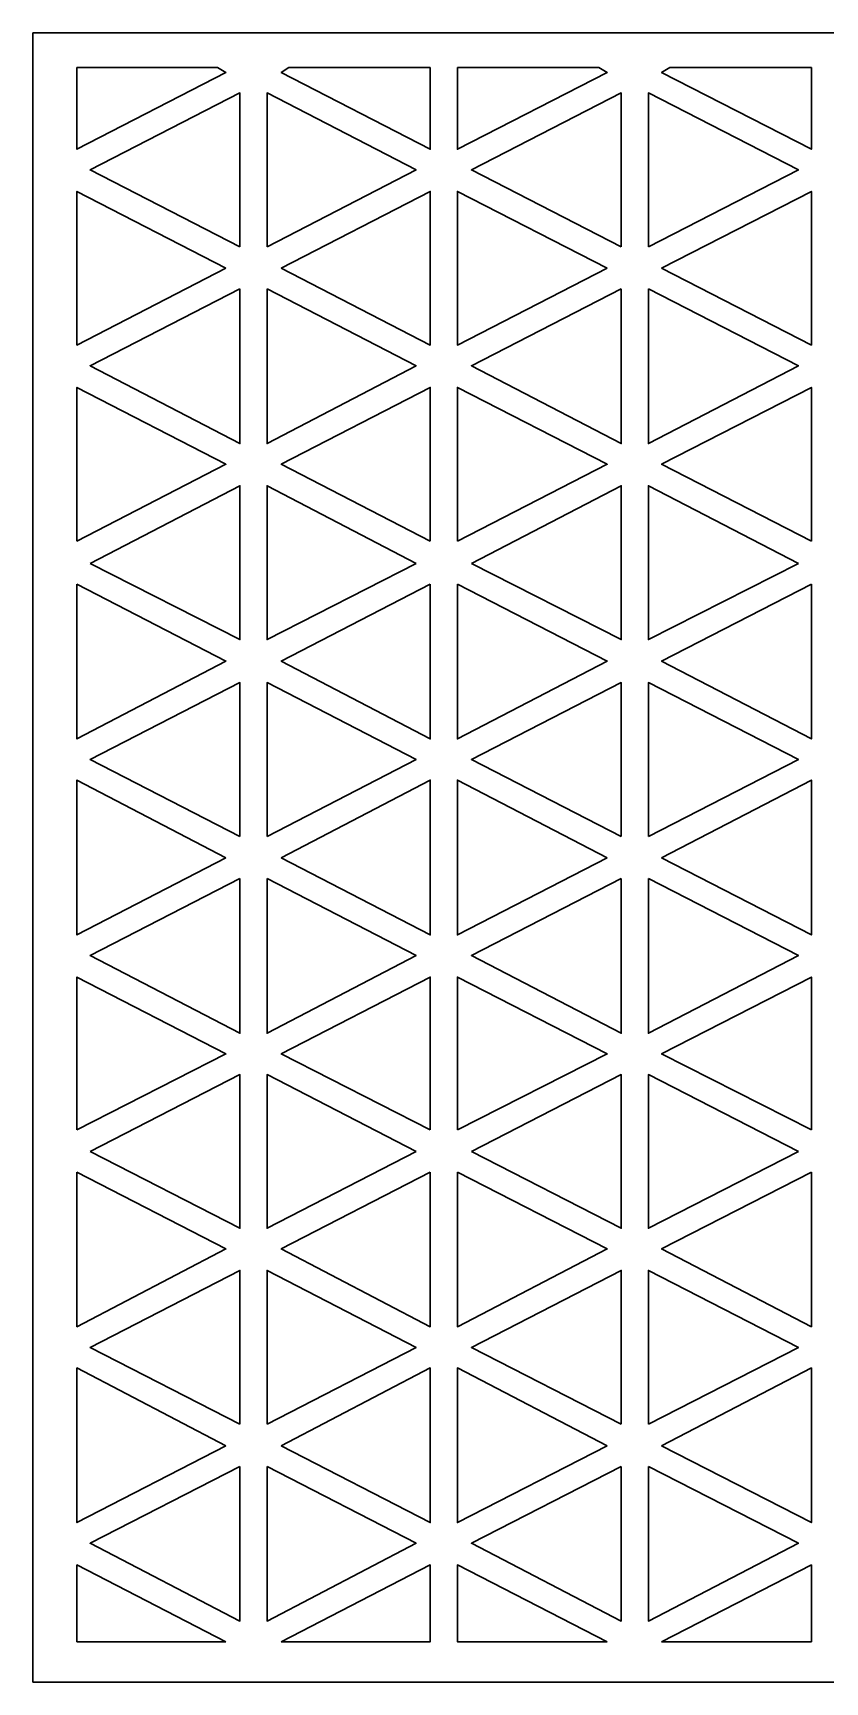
# Model space of a CAD drawing. Header units: centimetres. Extents: x 12.82 to 19.74, y 2.53 to 8.97.
# Drawn here: x 12.82 to 15.92, y 2.53 to 8.97 of the extents above; entities that cross this region are included whole.
import ezdxf

# ---------------------------------------------------------------- set-up
doc = ezdxf.new("R2010")
doc.units = ezdxf.units.CM
doc.header["$MEASUREMENT"] = 0
doc.layers.add('layer 1', color=7, linetype='Continuous')

msp = doc.modelspace()

# ---------------------------------------------------------------- linework, layer by layer
at = {"layer": 'layer 1', "color": 250, "lineweight": 30}
for points, knots in [([(12.82498, 8.97203), (12.82498, 8.97203), (19.74059, 8.97203), (19.74059, 8.97203), (19.74059, 8.97203), (19.74059, 8.97203), (19.74059, 2.53235), (19.74059, 2.53235), (19.74059, 2.53235), (19.74059, 2.53235), (12.82498, 2.53235), (12.82498, 2.53235), (12.82498, 2.53235), (12.82498, 2.53235), (12.82498, 8.97203), (12.82498, 8.97203)], [0, 0, 0, 0, 0.2, 0.2, 0.2, 0.2, 0.4, 0.4, 0.4, 0.4, 0.6, 0.6, 0.6, 0.6, 1, 1, 1, 1]), ([(13.5462, 8.83658), (13.5462, 8.83658), (13.57914, 8.81827), (13.57914, 8.81827), (13.57914, 8.81827), (13.57914, 8.81827), (12.99705, 8.51807), (12.99705, 8.51807), (12.99705, 8.51807), (12.99705, 8.51807), (12.99705, 8.83658), (12.99705, 8.83658), (12.99705, 8.83658), (12.99705, 8.83658), (13.5462, 8.83658), (13.5462, 8.83658)], [0, 0, 0, 0, 0.2, 0.2, 0.2, 0.2, 0.4, 0.4, 0.4, 0.4, 0.6, 0.6, 0.6, 0.6, 1, 1, 1, 1]), ([(14.37724, 8.83658), (14.37724, 8.83658), (13.82443, 8.83658), (13.82443, 8.83658), (13.82443, 8.83658), (13.82443, 8.83658), (13.79514, 8.81827), (13.79514, 8.81827), (13.79514, 8.81827), (13.79514, 8.81827), (14.37724, 8.51807), (14.37724, 8.51807), (14.37724, 8.51807), (14.37724, 8.51807), (14.37724, 8.83658), (14.37724, 8.83658)], [0, 0, 0, 0, 0.2, 0.2, 0.2, 0.2, 0.4, 0.4, 0.4, 0.4, 0.6, 0.6, 0.6, 0.6, 1, 1, 1, 1]), ([(14.48341, 8.83658), (14.48341, 8.83658), (15.03622, 8.83658), (15.03622, 8.83658), (15.03622, 8.83658), (15.03622, 8.83658), (15.06917, 8.81827), (15.06917, 8.81827), (15.06917, 8.81827), (15.06917, 8.81827), (14.48341, 8.51807), (14.48341, 8.51807), (14.48341, 8.51807), (14.48341, 8.51807), (14.48341, 8.83658), (14.48341, 8.83658)], [0, 0, 0, 0, 0.2, 0.2, 0.2, 0.2, 0.4, 0.4, 0.4, 0.4, 0.6, 0.6, 0.6, 0.6, 1, 1, 1, 1]), ([(15.86726, 8.83658), (15.86726, 8.83658), (15.31445, 8.83658), (15.31445, 8.83658), (15.31445, 8.83658), (15.31445, 8.83658), (15.2815, 8.81827), (15.2815, 8.81827), (15.2815, 8.81827), (15.2815, 8.81827), (15.86726, 8.51807), (15.86726, 8.51807), (15.86726, 8.51807), (15.86726, 8.51807), (15.86726, 8.83658), (15.86726, 8.83658)], [0, 0, 0, 0, 0.2, 0.2, 0.2, 0.2, 0.4, 0.4, 0.4, 0.4, 0.6, 0.6, 0.6, 0.6, 1, 1, 1, 1]), ([(13.63406, 8.13733), (13.63406, 8.13733), (13.63406, 8.73774), (13.63406, 8.73774), (13.63406, 8.73774), (13.63406, 8.73774), (13.0483, 8.43753), (13.0483, 8.43753), (13.0483, 8.43753), (13.0483, 8.43753), (13.63406, 8.13733), (13.63406, 8.13733)], [0, 0, 0, 0, 0.25, 0.25, 0.25, 0.25, 0.5, 0.5, 0.5, 0.5, 1, 1, 1, 1]), ([(13.74023, 8.13733), (13.74023, 8.13733), (13.74023, 8.73774), (13.74023, 8.73774), (13.74023, 8.73774), (13.74023, 8.73774), (14.32233, 8.43753), (14.32233, 8.43753), (14.32233, 8.43753), (14.32233, 8.43753), (13.74023, 8.13733), (13.74023, 8.13733)], [0, 0, 0, 0, 0.25, 0.25, 0.25, 0.25, 0.5, 0.5, 0.5, 0.5, 1, 1, 1, 1]), ([(15.12408, 8.13733), (15.12408, 8.13733), (15.12408, 8.73774), (15.12408, 8.73774), (15.12408, 8.73774), (15.12408, 8.73774), (14.53832, 8.43753), (14.53832, 8.43753), (14.53832, 8.43753), (14.53832, 8.43753), (15.12408, 8.13733), (15.12408, 8.13733)], [0, 0, 0, 0, 0.25, 0.25, 0.25, 0.25, 0.5, 0.5, 0.5, 0.5, 1, 1, 1, 1]), ([(15.23025, 8.13733), (15.23025, 8.13733), (15.23025, 8.73774), (15.23025, 8.73774), (15.23025, 8.73774), (15.23025, 8.73774), (15.81601, 8.43753), (15.81601, 8.43753), (15.81601, 8.43753), (15.81601, 8.43753), (15.23025, 8.13733), (15.23025, 8.13733)], [0, 0, 0, 0, 0.25, 0.25, 0.25, 0.25, 0.5, 0.5, 0.5, 0.5, 1, 1, 1, 1]), ([(13.57914, 8.05312), (13.57914, 8.05312), (12.99705, 7.75292), (12.99705, 7.75292), (12.99705, 7.75292), (12.99705, 7.75292), (12.99705, 8.35333), (12.99705, 8.35333), (12.99705, 8.35333), (12.99705, 8.35333), (13.57914, 8.05312), (13.57914, 8.05312)], [0, 0, 0, 0, 0.25, 0.25, 0.25, 0.25, 0.5, 0.5, 0.5, 0.5, 1, 1, 1, 1]), ([(13.79514, 8.05312), (13.79514, 8.05312), (14.37724, 7.75292), (14.37724, 7.75292), (14.37724, 7.75292), (14.37724, 7.75292), (14.37724, 8.35333), (14.37724, 8.35333), (14.37724, 8.35333), (14.37724, 8.35333), (13.79514, 8.05312), (13.79514, 8.05312)], [0, 0, 0, 0, 0.25, 0.25, 0.25, 0.25, 0.5, 0.5, 0.5, 0.5, 1, 1, 1, 1]), ([(15.06917, 8.05312), (15.06917, 8.05312), (14.48341, 7.75292), (14.48341, 7.75292), (14.48341, 7.75292), (14.48341, 7.75292), (14.48341, 8.35333), (14.48341, 8.35333), (14.48341, 8.35333), (14.48341, 8.35333), (15.06917, 8.05312), (15.06917, 8.05312)], [0, 0, 0, 0, 0.25, 0.25, 0.25, 0.25, 0.5, 0.5, 0.5, 0.5, 1, 1, 1, 1]), ([(15.2815, 8.05312), (15.2815, 8.05312), (15.86726, 7.75292), (15.86726, 7.75292), (15.86726, 7.75292), (15.86726, 7.75292), (15.86726, 8.35333), (15.86726, 8.35333), (15.86726, 8.35333), (15.86726, 8.35333), (15.2815, 8.05312), (15.2815, 8.05312)], [0, 0, 0, 0, 0.25, 0.25, 0.25, 0.25, 0.5, 0.5, 0.5, 0.5, 1, 1, 1, 1]), ([(13.63406, 7.97258), (13.63406, 7.97258), (13.0483, 7.67238), (13.0483, 7.67238), (13.0483, 7.67238), (13.0483, 7.67238), (13.63406, 7.36852), (13.63406, 7.36852), (13.63406, 7.36852), (13.63406, 7.36852), (13.63406, 7.97258), (13.63406, 7.97258)], [0, 0, 0, 0, 0.25, 0.25, 0.25, 0.25, 0.5, 0.5, 0.5, 0.5, 1, 1, 1, 1]), ([(13.74023, 7.97258), (13.74023, 7.97258), (14.32233, 7.67238), (14.32233, 7.67238), (14.32233, 7.67238), (14.32233, 7.67238), (13.74023, 7.36852), (13.74023, 7.36852), (13.74023, 7.36852), (13.74023, 7.36852), (13.74023, 7.97258), (13.74023, 7.97258)], [0, 0, 0, 0, 0.25, 0.25, 0.25, 0.25, 0.5, 0.5, 0.5, 0.5, 1, 1, 1, 1]), ([(15.12408, 7.97258), (15.12408, 7.97258), (14.53832, 7.67238), (14.53832, 7.67238), (14.53832, 7.67238), (14.53832, 7.67238), (15.12408, 7.36852), (15.12408, 7.36852), (15.12408, 7.36852), (15.12408, 7.36852), (15.12408, 7.97258), (15.12408, 7.97258)], [0, 0, 0, 0, 0.25, 0.25, 0.25, 0.25, 0.5, 0.5, 0.5, 0.5, 1, 1, 1, 1]), ([(15.23025, 7.97258), (15.23025, 7.97258), (15.81601, 7.67238), (15.81601, 7.67238), (15.81601, 7.67238), (15.81601, 7.67238), (15.23025, 7.36852), (15.23025, 7.36852), (15.23025, 7.36852), (15.23025, 7.36852), (15.23025, 7.97258), (15.23025, 7.97258)], [0, 0, 0, 0, 0.25, 0.25, 0.25, 0.25, 0.5, 0.5, 0.5, 0.5, 1, 1, 1, 1]), ([(12.99705, 6.98778), (12.99705, 6.98778), (12.99705, 7.58818), (12.99705, 7.58818), (12.99705, 7.58818), (12.99705, 7.58818), (13.57914, 7.28798), (13.57914, 7.28798), (13.57914, 7.28798), (13.57914, 7.28798), (12.99705, 6.98778), (12.99705, 6.98778)], [0, 0, 0, 0, 0.25, 0.25, 0.25, 0.25, 0.5, 0.5, 0.5, 0.5, 1, 1, 1, 1]), ([(14.37724, 6.98778), (14.37724, 6.98778), (14.37724, 7.58818), (14.37724, 7.58818), (14.37724, 7.58818), (14.37724, 7.58818), (13.79514, 7.28798), (13.79514, 7.28798), (13.79514, 7.28798), (13.79514, 7.28798), (14.37724, 6.98778), (14.37724, 6.98778), (14.37724, 6.98778), (14.37724, 6.98778), (14.37724, 6.98778), (14.37724, 6.98778)], [0, 0, 0, 0, 0.2, 0.2, 0.2, 0.2, 0.4, 0.4, 0.4, 0.4, 0.6, 0.6, 0.6, 0.6, 1, 1, 1, 1]), ([(14.48341, 6.98778), (14.48341, 6.98778), (14.48341, 7.58818), (14.48341, 7.58818), (14.48341, 7.58818), (14.48341, 7.58818), (15.06917, 7.28798), (15.06917, 7.28798), (15.06917, 7.28798), (15.06917, 7.28798), (14.48341, 6.98778), (14.48341, 6.98778)], [0, 0, 0, 0, 0.25, 0.25, 0.25, 0.25, 0.5, 0.5, 0.5, 0.5, 1, 1, 1, 1]), ([(15.86726, 6.98778), (15.86726, 6.98778), (15.86726, 7.58818), (15.86726, 7.58818), (15.86726, 7.58818), (15.86726, 7.58818), (15.2815, 7.28798), (15.2815, 7.28798), (15.2815, 7.28798), (15.2815, 7.28798), (15.86726, 6.98778), (15.86726, 6.98778)], [0, 0, 0, 0, 0.25, 0.25, 0.25, 0.25, 0.5, 0.5, 0.5, 0.5, 1, 1, 1, 1]), ([(13.0483, 6.89991), (13.0483, 6.89991), (13.63406, 6.60337), (13.63406, 6.60337), (13.63406, 6.60337), (13.63406, 6.60337), (13.63406, 7.20377), (13.63406, 7.20377), (13.63406, 7.20377), (13.63406, 7.20377), (13.0483, 6.89991), (13.0483, 6.89991)], [0, 0, 0, 0, 0.25, 0.25, 0.25, 0.25, 0.5, 0.5, 0.5, 0.5, 1, 1, 1, 1]), ([(14.32233, 6.89991), (14.32233, 6.89991), (13.74023, 6.60337), (13.74023, 6.60337), (13.74023, 6.60337), (13.74023, 6.60337), (13.74023, 7.20377), (13.74023, 7.20377), (13.74023, 7.20377), (13.74023, 7.20377), (14.32233, 6.89991), (14.32233, 6.89991)], [0, 0, 0, 0, 0.25, 0.25, 0.25, 0.25, 0.5, 0.5, 0.5, 0.5, 1, 1, 1, 1]), ([(14.53832, 6.89991), (14.53832, 6.89991), (15.12408, 6.60337), (15.12408, 6.60337), (15.12408, 6.60337), (15.12408, 6.60337), (15.12408, 7.20377), (15.12408, 7.20377), (15.12408, 7.20377), (15.12408, 7.20377), (14.53832, 6.89991), (14.53832, 6.89991)], [0, 0, 0, 0, 0.25, 0.25, 0.25, 0.25, 0.5, 0.5, 0.5, 0.5, 1, 1, 1, 1]), ([(15.81601, 6.89991), (15.81601, 6.89991), (15.23025, 6.60337), (15.23025, 6.60337), (15.23025, 6.60337), (15.23025, 6.60337), (15.23025, 7.20377), (15.23025, 7.20377), (15.23025, 7.20377), (15.23025, 7.20377), (15.81601, 6.89991), (15.81601, 6.89991)], [0, 0, 0, 0, 0.25, 0.25, 0.25, 0.25, 0.5, 0.5, 0.5, 0.5, 1, 1, 1, 1]), ([(12.99705, 6.81937), (12.99705, 6.81937), (13.57914, 6.51917), (13.57914, 6.51917), (13.57914, 6.51917), (13.57914, 6.51917), (12.99705, 6.21531), (12.99705, 6.21531), (12.99705, 6.21531), (12.99705, 6.21531), (12.99705, 6.81937), (12.99705, 6.81937)], [0, 0, 0, 0, 0.25, 0.25, 0.25, 0.25, 0.5, 0.5, 0.5, 0.5, 1, 1, 1, 1]), ([(14.37724, 6.81937), (14.37724, 6.81937), (13.79514, 6.51917), (13.79514, 6.51917), (13.79514, 6.51917), (13.79514, 6.51917), (14.37724, 6.21531), (14.37724, 6.21531), (14.37724, 6.21531), (14.37724, 6.21531), (14.37724, 6.81937), (14.37724, 6.81937)], [0, 0, 0, 0, 0.25, 0.25, 0.25, 0.25, 0.5, 0.5, 0.5, 0.5, 1, 1, 1, 1]), ([(14.48341, 6.81937), (14.48341, 6.81937), (15.06917, 6.51917), (15.06917, 6.51917), (15.06917, 6.51917), (15.06917, 6.51917), (14.48341, 6.21531), (14.48341, 6.21531), (14.48341, 6.21531), (14.48341, 6.21531), (14.48341, 6.81937), (14.48341, 6.81937)], [0, 0, 0, 0, 0.25, 0.25, 0.25, 0.25, 0.5, 0.5, 0.5, 0.5, 1, 1, 1, 1]), ([(15.86726, 6.81937), (15.86726, 6.81937), (15.2815, 6.51917), (15.2815, 6.51917), (15.2815, 6.51917), (15.2815, 6.51917), (15.86726, 6.21531), (15.86726, 6.21531), (15.86726, 6.21531), (15.86726, 6.21531), (15.86726, 6.81937), (15.86726, 6.81937)], [0, 0, 0, 0, 0.25, 0.25, 0.25, 0.25, 0.5, 0.5, 0.5, 0.5, 1, 1, 1, 1]), ([(13.63406, 5.83456), (13.63406, 5.83456), (13.63406, 6.43497), (13.63406, 6.43497), (13.63406, 6.43497), (13.63406, 6.43497), (13.0483, 6.13477), (13.0483, 6.13477), (13.0483, 6.13477), (13.0483, 6.13477), (13.63406, 5.83456), (13.63406, 5.83456)], [0, 0, 0, 0, 0.25, 0.25, 0.25, 0.25, 0.5, 0.5, 0.5, 0.5, 1, 1, 1, 1]), ([(13.74023, 5.83456), (13.74023, 5.83456), (13.74023, 6.43497), (13.74023, 6.43497), (13.74023, 6.43497), (13.74023, 6.43497), (14.32233, 6.13477), (14.32233, 6.13477), (14.32233, 6.13477), (14.32233, 6.13477), (13.74023, 5.83456), (13.74023, 5.83456)], [0, 0, 0, 0, 0.25, 0.25, 0.25, 0.25, 0.5, 0.5, 0.5, 0.5, 1, 1, 1, 1]), ([(15.12408, 5.83456), (15.12408, 5.83456), (15.12408, 6.43497), (15.12408, 6.43497), (15.12408, 6.43497), (15.12408, 6.43497), (14.53832, 6.13477), (14.53832, 6.13477), (14.53832, 6.13477), (14.53832, 6.13477), (15.12408, 5.83456), (15.12408, 5.83456)], [0, 0, 0, 0, 0.25, 0.25, 0.25, 0.25, 0.5, 0.5, 0.5, 0.5, 1, 1, 1, 1]), ([(15.23025, 5.83456), (15.23025, 5.83456), (15.23025, 6.43497), (15.23025, 6.43497), (15.23025, 6.43497), (15.23025, 6.43497), (15.81601, 6.13477), (15.81601, 6.13477), (15.81601, 6.13477), (15.81601, 6.13477), (15.23025, 5.83456), (15.23025, 5.83456)], [0, 0, 0, 0, 0.25, 0.25, 0.25, 0.25, 0.5, 0.5, 0.5, 0.5, 1, 1, 1, 1]), ([(13.57914, 5.75036), (13.57914, 5.75036), (12.99705, 5.45016), (12.99705, 5.45016), (12.99705, 5.45016), (12.99705, 5.45016), (12.99705, 6.05422), (12.99705, 6.05422), (12.99705, 6.05422), (12.99705, 6.05422), (13.57914, 5.75036), (13.57914, 5.75036)], [0, 0, 0, 0, 0.25, 0.25, 0.25, 0.25, 0.5, 0.5, 0.5, 0.5, 1, 1, 1, 1]), ([(13.79514, 5.75036), (13.79514, 5.75036), (14.37724, 5.45016), (14.37724, 5.45016), (14.37724, 5.45016), (14.37724, 5.45016), (14.37724, 6.05422), (14.37724, 6.05422), (14.37724, 6.05422), (14.37724, 6.05422), (13.79514, 5.75036), (13.79514, 5.75036)], [0, 0, 0, 0, 0.25, 0.25, 0.25, 0.25, 0.5, 0.5, 0.5, 0.5, 1, 1, 1, 1]), ([(15.06917, 5.75036), (15.06917, 5.75036), (14.48341, 5.45016), (14.48341, 5.45016), (14.48341, 5.45016), (14.48341, 5.45016), (14.48341, 6.05422), (14.48341, 6.05422), (14.48341, 6.05422), (14.48341, 6.05422), (15.06917, 5.75036), (15.06917, 5.75036)], [0, 0, 0, 0, 0.25, 0.25, 0.25, 0.25, 0.5, 0.5, 0.5, 0.5, 1, 1, 1, 1]), ([(15.2815, 5.75036), (15.2815, 5.75036), (15.86726, 5.45016), (15.86726, 5.45016), (15.86726, 5.45016), (15.86726, 5.45016), (15.86726, 6.05422), (15.86726, 6.05422), (15.86726, 6.05422), (15.86726, 6.05422), (15.2815, 5.75036), (15.2815, 5.75036)], [0, 0, 0, 0, 0.25, 0.25, 0.25, 0.25, 0.5, 0.5, 0.5, 0.5, 1, 1, 1, 1]), ([(13.63406, 5.66982), (13.63406, 5.66982), (13.0483, 5.36962), (13.0483, 5.36962), (13.0483, 5.36962), (13.0483, 5.36962), (13.63406, 5.06576), (13.63406, 5.06576), (13.63406, 5.06576), (13.63406, 5.06576), (13.63406, 5.66982), (13.63406, 5.66982)], [0, 0, 0, 0, 0.25, 0.25, 0.25, 0.25, 0.5, 0.5, 0.5, 0.5, 1, 1, 1, 1]), ([(13.74023, 5.66982), (13.74023, 5.66982), (14.32233, 5.36962), (14.32233, 5.36962), (14.32233, 5.36962), (14.32233, 5.36962), (13.74023, 5.06576), (13.74023, 5.06576), (13.74023, 5.06576), (13.74023, 5.06576), (13.74023, 5.66982), (13.74023, 5.66982)], [0, 0, 0, 0, 0.25, 0.25, 0.25, 0.25, 0.5, 0.5, 0.5, 0.5, 1, 1, 1, 1]), ([(15.12408, 5.66982), (15.12408, 5.66982), (14.53832, 5.36962), (14.53832, 5.36962), (14.53832, 5.36962), (14.53832, 5.36962), (15.12408, 5.06576), (15.12408, 5.06576), (15.12408, 5.06576), (15.12408, 5.06576), (15.12408, 5.66982), (15.12408, 5.66982)], [0, 0, 0, 0, 0.25, 0.25, 0.25, 0.25, 0.5, 0.5, 0.5, 0.5, 1, 1, 1, 1]), ([(15.23025, 5.66982), (15.23025, 5.66982), (15.81601, 5.36962), (15.81601, 5.36962), (15.81601, 5.36962), (15.81601, 5.36962), (15.23025, 5.06576), (15.23025, 5.06576), (15.23025, 5.06576), (15.23025, 5.06576), (15.23025, 5.66982), (15.23025, 5.66982)], [0, 0, 0, 0, 0.25, 0.25, 0.25, 0.25, 0.5, 0.5, 0.5, 0.5, 1, 1, 1, 1]), ([(12.99705, 4.68867), (12.99705, 4.68867), (12.99705, 5.28542), (12.99705, 5.28542), (12.99705, 5.28542), (12.99705, 5.28542), (13.57914, 4.98521), (13.57914, 4.98521), (13.57914, 4.98521), (13.57914, 4.98521), (12.99705, 4.68867), (12.99705, 4.68867)], [0, 0, 0, 0, 0.25, 0.25, 0.25, 0.25, 0.5, 0.5, 0.5, 0.5, 1, 1, 1, 1]), ([(14.37724, 4.68867), (14.37724, 4.68867), (14.37724, 5.28542), (14.37724, 5.28542), (14.37724, 5.28542), (14.37724, 5.28542), (13.79514, 4.98521), (13.79514, 4.98521), (13.79514, 4.98521), (13.79514, 4.98521), (14.37724, 4.68867), (14.37724, 4.68867), (14.37724, 4.68867), (14.37724, 4.68867), (14.37724, 4.68867), (14.37724, 4.68867)], [0, 0, 0, 0, 0.2, 0.2, 0.2, 0.2, 0.4, 0.4, 0.4, 0.4, 0.6, 0.6, 0.6, 0.6, 1, 1, 1, 1]), ([(14.48341, 4.68867), (14.48341, 4.68867), (14.48341, 5.28542), (14.48341, 5.28542), (14.48341, 5.28542), (14.48341, 5.28542), (15.06917, 4.98521), (15.06917, 4.98521), (15.06917, 4.98521), (15.06917, 4.98521), (14.48341, 4.68867), (14.48341, 4.68867)], [0, 0, 0, 0, 0.25, 0.25, 0.25, 0.25, 0.5, 0.5, 0.5, 0.5, 1, 1, 1, 1]), ([(15.86726, 4.68867), (15.86726, 4.68867), (15.86726, 5.28542), (15.86726, 5.28542), (15.86726, 5.28542), (15.86726, 5.28542), (15.2815, 4.98521), (15.2815, 4.98521), (15.2815, 4.98521), (15.2815, 4.98521), (15.86726, 4.68867), (15.86726, 4.68867)], [0, 0, 0, 0, 0.25, 0.25, 0.25, 0.25, 0.5, 0.5, 0.5, 0.5, 1, 1, 1, 1]), ([(13.0483, 4.60447), (13.0483, 4.60447), (13.63406, 4.30427), (13.63406, 4.30427), (13.63406, 4.30427), (13.63406, 4.30427), (13.63406, 4.90467), (13.63406, 4.90467), (13.63406, 4.90467), (13.63406, 4.90467), (13.0483, 4.60447), (13.0483, 4.60447)], [0, 0, 0, 0, 0.25, 0.25, 0.25, 0.25, 0.5, 0.5, 0.5, 0.5, 1, 1, 1, 1]), ([(14.32233, 4.60447), (14.32233, 4.60447), (13.74023, 4.30427), (13.74023, 4.30427), (13.74023, 4.30427), (13.74023, 4.30427), (13.74023, 4.90467), (13.74023, 4.90467), (13.74023, 4.90467), (13.74023, 4.90467), (14.32233, 4.60447), (14.32233, 4.60447)], [0, 0, 0, 0, 0.25, 0.25, 0.25, 0.25, 0.5, 0.5, 0.5, 0.5, 1, 1, 1, 1]), ([(14.53832, 4.60447), (14.53832, 4.60447), (15.12408, 4.30427), (15.12408, 4.30427), (15.12408, 4.30427), (15.12408, 4.30427), (15.12408, 4.90467), (15.12408, 4.90467), (15.12408, 4.90467), (15.12408, 4.90467), (14.53832, 4.60447), (14.53832, 4.60447)], [0, 0, 0, 0, 0.25, 0.25, 0.25, 0.25, 0.5, 0.5, 0.5, 0.5, 1, 1, 1, 1]), ([(15.81601, 4.60447), (15.81601, 4.60447), (15.23025, 4.30427), (15.23025, 4.30427), (15.23025, 4.30427), (15.23025, 4.30427), (15.23025, 4.90467), (15.23025, 4.90467), (15.23025, 4.90467), (15.23025, 4.90467), (15.81601, 4.60447), (15.81601, 4.60447)], [0, 0, 0, 0, 0.25, 0.25, 0.25, 0.25, 0.5, 0.5, 0.5, 0.5, 1, 1, 1, 1]), ([(12.99705, 4.52393), (12.99705, 4.52393), (13.57914, 4.22373), (13.57914, 4.22373), (13.57914, 4.22373), (13.57914, 4.22373), (12.99705, 3.91987), (12.99705, 3.91987), (12.99705, 3.91987), (12.99705, 3.91987), (12.99705, 4.52393), (12.99705, 4.52393)], [0, 0, 0, 0, 0.25, 0.25, 0.25, 0.25, 0.5, 0.5, 0.5, 0.5, 1, 1, 1, 1]), ([(14.37724, 4.52393), (14.37724, 4.52393), (13.79514, 4.22373), (13.79514, 4.22373), (13.79514, 4.22373), (13.79514, 4.22373), (14.37724, 3.91987), (14.37724, 3.91987), (14.37724, 3.91987), (14.37724, 3.91987), (14.37724, 4.52393), (14.37724, 4.52393)], [0, 0, 0, 0, 0.25, 0.25, 0.25, 0.25, 0.5, 0.5, 0.5, 0.5, 1, 1, 1, 1]), ([(14.48341, 4.52393), (14.48341, 4.52393), (15.06917, 4.22373), (15.06917, 4.22373), (15.06917, 4.22373), (15.06917, 4.22373), (14.48341, 3.91987), (14.48341, 3.91987), (14.48341, 3.91987), (14.48341, 3.91987), (14.48341, 4.52393), (14.48341, 4.52393)], [0, 0, 0, 0, 0.25, 0.25, 0.25, 0.25, 0.5, 0.5, 0.5, 0.5, 1, 1, 1, 1]), ([(15.86726, 4.52393), (15.86726, 4.52393), (15.2815, 4.22373), (15.2815, 4.22373), (15.2815, 4.22373), (15.2815, 4.22373), (15.86726, 3.91987), (15.86726, 3.91987), (15.86726, 3.91987), (15.86726, 3.91987), (15.86726, 4.52393), (15.86726, 4.52393)], [0, 0, 0, 0, 0.25, 0.25, 0.25, 0.25, 0.5, 0.5, 0.5, 0.5, 1, 1, 1, 1]), ([(13.63406, 3.53912), (13.63406, 3.53912), (13.63406, 4.13953), (13.63406, 4.13953), (13.63406, 4.13953), (13.63406, 4.13953), (13.0483, 3.83932), (13.0483, 3.83932), (13.0483, 3.83932), (13.0483, 3.83932), (13.63406, 3.53912), (13.63406, 3.53912)], [0, 0, 0, 0, 0.25, 0.25, 0.25, 0.25, 0.5, 0.5, 0.5, 0.5, 1, 1, 1, 1]), ([(13.74023, 3.53912), (13.74023, 3.53912), (13.74023, 4.13953), (13.74023, 4.13953), (13.74023, 4.13953), (13.74023, 4.13953), (14.32233, 3.83932), (14.32233, 3.83932), (14.32233, 3.83932), (14.32233, 3.83932), (13.74023, 3.53912), (13.74023, 3.53912)], [0, 0, 0, 0, 0.25, 0.25, 0.25, 0.25, 0.5, 0.5, 0.5, 0.5, 1, 1, 1, 1]), ([(15.12408, 3.53912), (15.12408, 3.53912), (15.12408, 4.13953), (15.12408, 4.13953), (15.12408, 4.13953), (15.12408, 4.13953), (14.53832, 3.83932), (14.53832, 3.83932), (14.53832, 3.83932), (14.53832, 3.83932), (15.12408, 3.53912), (15.12408, 3.53912)], [0, 0, 0, 0, 0.25, 0.25, 0.25, 0.25, 0.5, 0.5, 0.5, 0.5, 1, 1, 1, 1]), ([(15.23025, 3.53912), (15.23025, 3.53912), (15.23025, 4.13953), (15.23025, 4.13953), (15.23025, 4.13953), (15.23025, 4.13953), (15.81601, 3.83932), (15.81601, 3.83932), (15.81601, 3.83932), (15.81601, 3.83932), (15.23025, 3.53912), (15.23025, 3.53912)], [0, 0, 0, 0, 0.25, 0.25, 0.25, 0.25, 0.5, 0.5, 0.5, 0.5, 1, 1, 1, 1]), ([(13.57914, 3.45492), (13.57914, 3.45492), (12.99705, 3.15472), (12.99705, 3.15472), (12.99705, 3.15472), (12.99705, 3.15472), (12.99705, 3.75878), (12.99705, 3.75878), (12.99705, 3.75878), (12.99705, 3.75878), (13.57914, 3.45492), (13.57914, 3.45492)], [0, 0, 0, 0, 0.25, 0.25, 0.25, 0.25, 0.5, 0.5, 0.5, 0.5, 1, 1, 1, 1]), ([(13.79514, 3.45492), (13.79514, 3.45492), (14.37724, 3.15472), (14.37724, 3.15472), (14.37724, 3.15472), (14.37724, 3.15472), (14.37724, 3.75878), (14.37724, 3.75878), (14.37724, 3.75878), (14.37724, 3.75878), (13.79514, 3.45492), (13.79514, 3.45492)], [0, 0, 0, 0, 0.25, 0.25, 0.25, 0.25, 0.5, 0.5, 0.5, 0.5, 1, 1, 1, 1]), ([(15.06917, 3.45492), (15.06917, 3.45492), (14.48341, 3.15472), (14.48341, 3.15472), (14.48341, 3.15472), (14.48341, 3.15472), (14.48341, 3.75878), (14.48341, 3.75878), (14.48341, 3.75878), (14.48341, 3.75878), (15.06917, 3.45492), (15.06917, 3.45492)], [0, 0, 0, 0, 0.25, 0.25, 0.25, 0.25, 0.5, 0.5, 0.5, 0.5, 1, 1, 1, 1]), ([(15.2815, 3.45492), (15.2815, 3.45492), (15.86726, 3.15472), (15.86726, 3.15472), (15.86726, 3.15472), (15.86726, 3.15472), (15.86726, 3.75878), (15.86726, 3.75878), (15.86726, 3.75878), (15.86726, 3.75878), (15.2815, 3.45492), (15.2815, 3.45492)], [0, 0, 0, 0, 0.25, 0.25, 0.25, 0.25, 0.5, 0.5, 0.5, 0.5, 1, 1, 1, 1]), ([(13.63406, 3.37438), (13.63406, 3.37438), (13.0483, 3.07418), (13.0483, 3.07418), (13.0483, 3.07418), (13.0483, 3.07418), (13.63406, 2.77032), (13.63406, 2.77032), (13.63406, 2.77032), (13.63406, 2.77032), (13.63406, 3.37438), (13.63406, 3.37438)], [0, 0, 0, 0, 0.25, 0.25, 0.25, 0.25, 0.5, 0.5, 0.5, 0.5, 1, 1, 1, 1]), ([(13.74023, 3.37438), (13.74023, 3.37438), (14.32233, 3.07418), (14.32233, 3.07418), (14.32233, 3.07418), (14.32233, 3.07418), (13.74023, 2.77032), (13.74023, 2.77032), (13.74023, 2.77032), (13.74023, 2.77032), (13.74023, 3.37438), (13.74023, 3.37438)], [0, 0, 0, 0, 0.25, 0.25, 0.25, 0.25, 0.5, 0.5, 0.5, 0.5, 1, 1, 1, 1]), ([(15.12408, 3.37438), (15.12408, 3.37438), (14.53832, 3.07418), (14.53832, 3.07418), (14.53832, 3.07418), (14.53832, 3.07418), (15.12408, 2.77032), (15.12408, 2.77032), (15.12408, 2.77032), (15.12408, 2.77032), (15.12408, 3.37438), (15.12408, 3.37438)], [0, 0, 0, 0, 0.25, 0.25, 0.25, 0.25, 0.5, 0.5, 0.5, 0.5, 1, 1, 1, 1]), ([(15.23025, 3.37438), (15.23025, 3.37438), (15.81601, 3.07418), (15.81601, 3.07418), (15.81601, 3.07418), (15.81601, 3.07418), (15.23025, 2.77032), (15.23025, 2.77032), (15.23025, 2.77032), (15.23025, 2.77032), (15.23025, 3.37438), (15.23025, 3.37438)], [0, 0, 0, 0, 0.25, 0.25, 0.25, 0.25, 0.5, 0.5, 0.5, 0.5, 1, 1, 1, 1]), ([(13.57914, 2.68977), (13.57914, 2.68977), (12.99705, 2.68977), (12.99705, 2.68977), (12.99705, 2.68977), (12.99705, 2.68977), (12.99705, 2.98997), (12.99705, 2.98997), (12.99705, 2.98997), (12.99705, 2.98997), (13.57914, 2.68977), (13.57914, 2.68977)], [0, 0, 0, 0, 0.25, 0.25, 0.25, 0.25, 0.5, 0.5, 0.5, 0.5, 1, 1, 1, 1]), ([(13.79514, 2.68977), (13.79514, 2.68977), (14.37724, 2.68977), (14.37724, 2.68977), (14.37724, 2.68977), (14.37724, 2.68977), (14.37724, 2.98997), (14.37724, 2.98997), (14.37724, 2.98997), (14.37724, 2.98997), (13.79514, 2.68977), (13.79514, 2.68977)], [0, 0, 0, 0, 0.25, 0.25, 0.25, 0.25, 0.5, 0.5, 0.5, 0.5, 1, 1, 1, 1]), ([(15.06917, 2.68977), (15.06917, 2.68977), (14.48341, 2.68977), (14.48341, 2.68977), (14.48341, 2.68977), (14.48341, 2.68977), (14.48341, 2.98997), (14.48341, 2.98997), (14.48341, 2.98997), (14.48341, 2.98997), (15.06917, 2.68977), (15.06917, 2.68977)], [0, 0, 0, 0, 0.25, 0.25, 0.25, 0.25, 0.5, 0.5, 0.5, 0.5, 1, 1, 1, 1]), ([(15.2815, 2.68977), (15.2815, 2.68977), (15.86726, 2.68977), (15.86726, 2.68977), (15.86726, 2.68977), (15.86726, 2.68977), (15.86726, 2.98997), (15.86726, 2.98997), (15.86726, 2.98997), (15.86726, 2.98997), (15.2815, 2.68977), (15.2815, 2.68977)], [0, 0, 0, 0, 0.25, 0.25, 0.25, 0.25, 0.5, 0.5, 0.5, 0.5, 1, 1, 1, 1])]:
    msp.add_open_spline(points, degree=3, knots=knots, dxfattribs=at)

doc.saveas('drawing.dxf')
